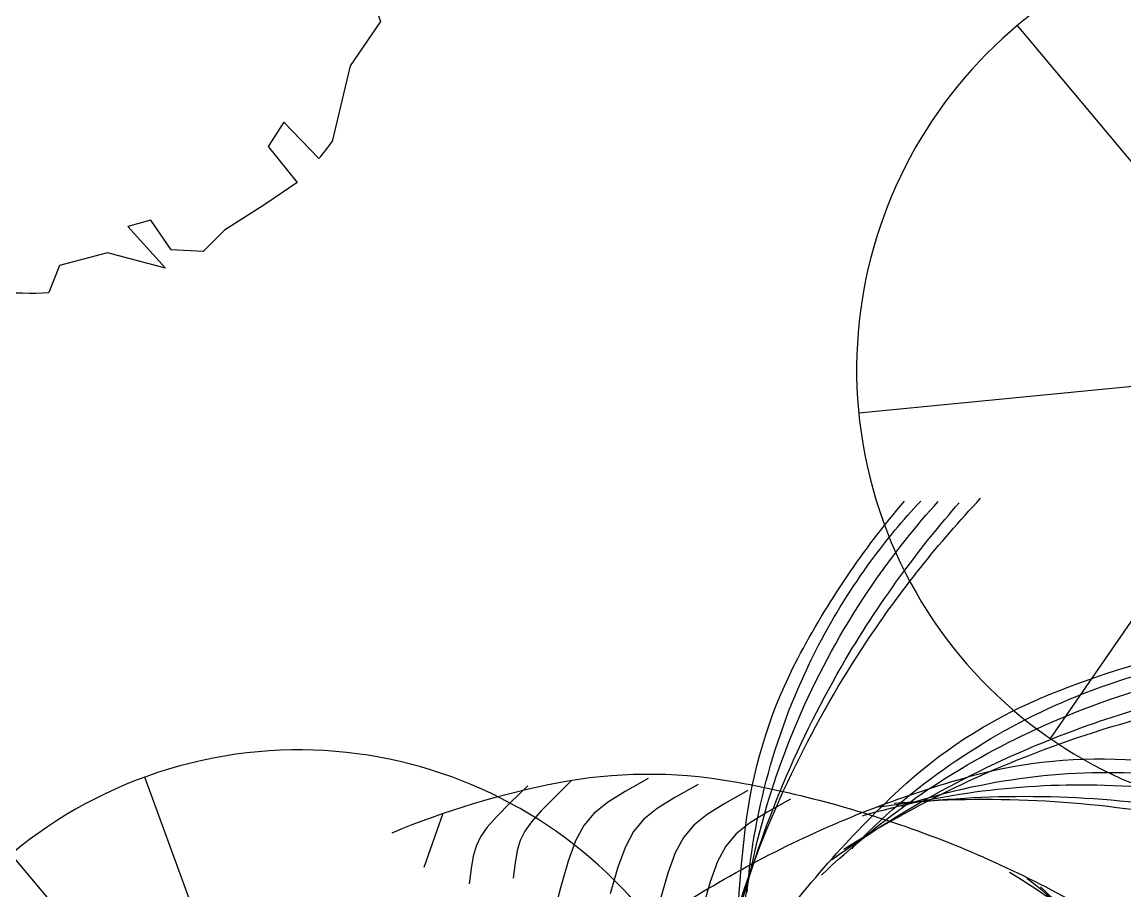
# Model space of a CAD drawing. Extents: x -809667 to 586099, y 3084146 to 3634412.
# Drawn here: x 381294.863 to 381296.953, y 3087223.328 to 3087224.974 of the extents above; entities that cross this region are included whole.
import ezdxf

# ---------------------------------------------------------------- set-up
doc = ezdxf.new("R2010")
doc.units = 0
doc.header["$LTSCALE"] = 0.5
doc.linetypes.add('CONTINOUS', pattern=[0])
for name, color, linetype in [('A-S-TREE', 95, 'CONTINUOUS'), ('TREE', 3, 'CONTINUOUS'), ('文字', 7, 'CONTINUOUS'), ('树木', 94, 'CONTINUOUS')]:
    doc.layers.add(name, color=color, linetype=linetype)

# ---------------------------------------------------------------- blocks, each defined once
blk = doc.blocks.new('TREE1')
at = {"layer": 'A-S-TREE', "color": 0}
for p, q in [((-49.6, 22.6), (36.4, 4020.7)), ((-49.6, 22.6), (-3119.6, 2586.3)), ((-49.3, 22.2), (-3255.2, -2371.3)), ((-48.7, 23.1), (-2621.4, -3042.3)), ((-49.6, 22.6), (628.7, -3920.3)), ((-49.6, 22.6), (3590.2, -1636.4)), ((-49.6, 22.6), (3936.7, -304.3))]:
    blk.add_line(p, q, dxfattribs=at)
blk.add_ellipse((-50, 21.7), major_axis=(4000, 0), ratio=1, dxfattribs=at)
blk = doc.blocks.new('T-7')
at = {"layer": 'TREE', "color": 8, "ltscale": 200, "xscale": 0.4020618556701031, "yscale": 0.4020618556701031, "zscale": 0.4020618556701031, "rotation": 199.2879054791862}
blk.add_blockref('TREE1', (4.1, 110.4), dxfattribs=at)
blk = doc.blocks.new('*E54')
at = {"layer": 'TREE', "color": 0}
blk.add_ellipse((-2.3695, 3.5648), major_axis=(2.6955, 1.3944), ratio=1, start_param=0.518575, end_param=0.519414, dxfattribs=at)
blk = doc.blocks.new('A$C4C586FE1')
at = {"layer": 'TREE', "color": 0}
for p, q in [((1100.1, 2800.7), (873.4, 2660.3)), ((1294, 2743), (1192.9, 2818.9)), ((1417.9, 2836.2), (1388.9, 2616.6)), ((1786.8, 2659.7), (1417.9, 2836.2)), ((1261.1, 2599.4), (1294, 2743)), ((1875, 2685.7), (1786.8, 2659.7)), ((2107.7, 2532.3), (1875, 2685.7)), ((873.4, 2660.3), (885.1, 2448.8)), ((1388.9, 2616.6), (1261.1, 2599.4)), ((570, 2555.2), (514.1, 2441.5)), ((785.3, 2557.2), (585.3, 2566.4)), ((841.8, 2435.9), (785.3, 2557.2)), ((2272.6, 2551), (2260.8, 2515.8)), ((2260.8, 2515.8), (2107.7, 2532.3)), ((2410.9, 2296.6), (2336, 2500.2)), ((514.1, 2441.5), (288.4, 2275.8)), ((885.1, 2448.8), (841.8, 2435.9)), ((288.4, 2275.8), (287.5, 2250.5)), ((2434.2, 2275.2), (2410.9, 2296.6)), ((2564.8, 2085.9), (2434.2, 2275.2)), ((287.5, 2250.5), (483.5, 2157.2)), ((329.8, 2135.9), (208.1, 2079)), ((422.4, 2031.4), (329.8, 2135.9)), ((483.5, 2157.2), (422.4, 2031.4)), ((208.1, 2079), (170.6, 1878.4)), ((2577.2, 1905.4), (2564.8, 2085.9)), ((2688, 2051.3), (2577.2, 1905.4)), ((170.6, 1878.4), (15.6, 1628.2)), ((2666.2, 1735.2), (2771.9, 1843.1)), ((2724.5, 1645.7), (2666.2, 1735.2)), ((2799.1, 1743.9), (2724.5, 1645.7)), ((2787.7, 1243.8), (2821.3, 1628.8)), ((5.9, 1547.3), (197.8, 1550.3)), ((197.8, 1550.3), (173.3, 1443)), ((173.3, 1443), (0, 1424.7)), ((0, 1424.7), (27, 1278.9)), ((27, 1278.9), (66.8, 1102)), ((2631.6, 1201.9), (2787.7, 1243.8)), ((2635, 1085.7), (2631.6, 1201.9)), ((67, 987.7), (66.8, 1102)), ((2775.3, 1105.3), (2635, 1085.7)), ((2702, 977.7), (2775.3, 1105.3)), ((67, 987.7), (157.2, 906.4)), ((2642.7, 701.9), (2702, 977.7)), ((157.2, 906.4), (291.2, 931.2)), ((291.2, 931.2), (334.9, 852.4)), ((334.9, 852.4), (122.2, 842.3)), ((122.7, 841.2), (319.7, 727.5)), ((319.7, 727.5), (413.9, 564.3)), ((2274.5, 500.5), (2371.1, 598.9)), ((2371.1, 598.9), (2562.8, 580.2)), ((413.9, 564.3), (369.3, 463.8)), ((2418.9, 412.8), (2274.5, 500.5)), ((513.2, 326.3), (782.8, 401.8)), ((782.8, 401.8), (827.4, 368.4)), ((2129.9, 415.1), (2351.7, 350.2)), ((2132, 192.5), (2129.9, 415.1)), ((827.4, 368.4), (609.7, 253.1)), ((1825.7, 254.4), (1999.5, 124.4)), ((1858.7, 85.1), (1825.7, 254.4)), ((1175.5, 133.3), (821.4, 131.7)), ((1175.5, 133.3), (1301.7, 9.6)), ((1301.7, 9.6), (1413.5, 131.8)), ((1413.5, 131.8), (1432.3, 0)), ((1587.1, 58.5), (1858.7, 85.1)), ((1540.1, 5.2), (1587.1, 58.5))]:
    blk.add_line(p, q, dxfattribs=at)
at = {"layer": 'TREE', "color": 0, "extrusion": (0, 0, -1)}
for major_axis, start_param, end_param in [((1003, 1003), -1.011805, -0.945114), ((1003, 1003), -1.426629, -1.413216), ((1003, 1003), -0.139248, -0.081961), ((839.1, 1143.7), 0.475418, 0.633835), ((1003, 1003), 0.553886, 0.636541), ((1003, 1003), 4.017991, 4.075425), ((1003, 1003), 1.314933, 1.417635), ((839.5, 1143.4), 3.200433, 3.340883), ((1003, 1003), 1.573401, 1.638153), ((839.3, 1143.5), 2.942836, 3.115157), ((1003, 1003), 1.829101, 1.934165), ((1003, 1003), 2.270337, 2.346427)]:
    blk.add_ellipse((1418.5, 1418.4), major_axis=major_axis, ratio=1, start_param=start_param, end_param=end_param, dxfattribs=at)
at = {"layer": 'TREE', "color": 0, "linetype": 'Continuous'}
for start_param, end_param in [(0.01341, 3.155003), (3.155003, 6.296595)]:
    blk.add_ellipse((1466.4, 1447.2), major_axis=(19.2, 19.2), ratio=1, start_param=start_param, end_param=end_param, dxfattribs=at)
at = {"layer": 'TREE', "color": 8, "linetype": 'CONTINOUS', "extrusion": (0, 0, -1), "xscale": 467.4085850556439, "yscale": 467.4085850556439, "zscale": -467.4085850556439, "rotation": 278.9250190116231}
blk.add_blockref('*E54', (-2892.7, 65.8), dxfattribs=at)
blk = doc.blocks.new('03')
at = {"layer": '树木', "color": 0}
for p, q in [((-0.382, -0.3899), (-0.4128, -0.3318)), ((-0.7325, -0.4487), (-0.7705, -0.3723)), ((-0.476, -0.4306), (-0.5068, -0.3725)), ((-0.3551, -0.4331), (-0.382, -0.3899)), ((-0.5889, -0.4687), (-0.6196, -0.4106)), ((-0.4491, -0.4738), (-0.476, -0.4306)), ((-0.3285, -0.4646), (-0.3551, -0.4331)), ((-0.7018, -0.5068), (-0.7325, -0.4487)), ((-0.562, -0.5119), (-0.5889, -0.4687)), ((-0.2987, -0.488), (-0.3285, -0.4646)), ((-0.8253, -0.5285), (-0.8373, -0.4937)), ((-0.4225, -0.5054), (-0.4491, -0.4738)), ((-0.2624, -0.5065), (-0.2987, -0.488)), ((-0.9302, -0.537), (-0.9422, -0.5022)), ((-0.6748, -0.55), (-0.7018, -0.5068)), ((-0.5353, -0.5435), (-0.562, -0.5119)), ((-0.3927, -0.5287), (-0.4225, -0.5054)), ((-0.2161, -0.5235), (-0.2624, -0.5065)), ((-0.9194, -0.5643), (-0.9302, -0.537)), ((-0.8145, -0.5558), (-0.8253, -0.5285)), ((-0.5056, -0.5668), (-0.5353, -0.5435)), ((-0.3564, -0.5472), (-0.3927, -0.5287)), ((-0.3101, -0.5642), (-0.3564, -0.5472)), ((-0.1563, -0.5424), (-0.2161, -0.5235)), ((-0.9691, -0.6781), (-1.0388, -0.5618)), ((-0.9076, -0.5864), (-0.9194, -0.5643)), ((-0.8027, -0.578), (-0.8145, -0.5558)), ((-0.6482, -0.5816), (-0.6748, -0.55)), ((-0.4693, -0.5853), (-0.5056, -0.5668)), ((-0.2503, -0.5831), (-0.3101, -0.5642)), ((-0.8926, -0.6057), (-0.9076, -0.5864)), ((-0.7877, -0.5972), (-0.8027, -0.578)), ((-0.7675, -0.616), (-0.7877, -0.5972)), ((-0.6185, -0.6049), (-0.6482, -0.5816)), ((-0.4229, -0.6023), (-0.4693, -0.5853)), ((-0.8724, -0.6244), (-0.8926, -0.6057)), ((-0.8447, -0.645), (-0.8724, -0.6244)), ((-0.7398, -0.6365), (-0.7675, -0.616)), ((-0.5821, -0.6234), (-0.6185, -0.6049)), ((-0.5358, -0.6405), (-0.5821, -0.6234)), ((-0.3631, -0.6212), (-0.4229, -0.6023)), ((-0.8074, -0.6696), (-0.8447, -0.645)), ((-0.7025, -0.6612), (-0.7398, -0.6365)), ((-0.476, -0.6594), (-0.5358, -0.6405)), ((-0.7584, -0.7008), (-0.8074, -0.6696)), ((-0.6535, -0.6923), (-0.7025, -0.6612))]:
    blk.add_line(p, q, dxfattribs=at)
for centre, radius, start, end in [((-1.6953, 1.287), 2.5637, 324.0702, 331.6293), ((-1.5249, 1.2954), 2.4291, 320.6626, 328.3844), ((2.1087, 0.3267), 2.5214, 188.7387, 199.6532), ((-0.9493, 1.1034), 1.8647, 312.7403, 321.6616), ((-1.2033, 1.7372), 2.5214, 302.4554, 313.3698), ((1.407, 1.6457), 2.5214, 227.8465, 238.7609), ((1.4263, 0.3491), 1.8647, 199.0237, 207.9449), ((0.4568, 2.1004), 2.6163, 244.7077, 255.4217), ((1.8336, 0.7989), 2.4291, 206.9459, 214.6677), ((-0.2319, 2.0617), 2.5637, 284.5956, 292.1547), ((1.8944, 0.9582), 2.5637, 210.3535, 217.9126), ((0.1422, 1.3907), 1.8647, 283.5492, 293.5677), ((1.1771, 0.0936), 1.5431, 196.5989, 207.9803), ((0.8634, 1.2326), 1.8647, 238.1314, 247.0527), ((-0.1096, 1.9427), 2.4291, 281.3506, 289.0724), ((-1.2543, 1.8173), 2.6163, 291.7414, 302.4554), ((0.8957, 1.8385), 2.4291, 246.0537, 253.7754), ((0.8424, 2.0006), 2.5637, 249.4612, 257.0204), ((0.8312, 0.8772), 1.5431, 235.7067, 247.0881), ((0.4329, 2.0085), 2.5214, 255.4217, 266.3361), ((-0.1096, 1.9427), 2.4291, 273.6289, 281.3506), ((-0.2319, 2.0617), 2.5637, 277.0364, 284.5956), ((0.1422, 1.3907), 1.8647, 274.6279, 283.5492), ((0.2783, 1.0608), 1.5431, 274.6633, 286.0447), ((0.1422, 1.3907), 1.8647, 265.7066, 274.6279), ((0.3446, 0.6305), 1.1405, 266.3361, 286.2616), ((0.2783, 1.0608), 1.5431, 263.2819, 274.6633), ((0.8634, 1.2326), 1.8647, 247.0527, 255.974), ((0.8957, 1.8385), 2.4291, 253.7754, 261.4972), ((0.8083, -0.1377), 1.1405, 199.6532, 219.5786), ((0.6909, 0.4651), 1.1405, 238.7609, 258.6864), ((0.8424, 2.0006), 2.5637, 257.0204, 264.5795), ((1.4263, 0.3491), 1.8647, 207.9449, 216.8662), ((0.8312, 0.8772), 1.5431, 247.0881, 258.4695), ((0.8957, 1.8385), 2.4291, 261.4972, 267.3907), ((0.8424, 2.0006), 2.5637, 264.5795, 269.4404), ((1.8336, 0.7989), 2.4291, 214.6677, 222.3894), ((0.8634, 1.2326), 1.8647, 255.974, 265.9925), ((-0.7058, 0.442), 1.1357, 270.8607, 291.7414), ((1.8944, 0.9582), 2.5637, 217.9126, 225.4718), ((1.1771, 0.0936), 1.5431, 207.9803, 219.3617), ((0.8312, 0.8772), 1.5431, 258.4695, 267.1952), ((-0.7189, 1.3163), 2.0101, 259.2007, 270.8607), ((0.8625, 1.323), 2.0154, 258.6864, 271.5192), ((1.4263, 0.3491), 1.8647, 216.8662, 226.8847), ((1.8336, 0.7989), 2.4291, 222.3894, 228.2829), ((1.4827, 0.4197), 2.0154, 219.5786, 232.4114), ((1.1771, 0.0936), 1.5431, 219.3617, 228.0874), ((1.8944, 0.9582), 2.5637, 225.4718, 230.3327), ((1.4263, 0.3491), 1.8647, 226.8847, 234.0323), ((1.8336, 0.7989), 2.4291, 228.2829, 233.2216), ((1.8944, 0.9582), 2.5637, 230.3327, 235.1936), ((1.1771, 0.0936), 1.5431, 228.0874, 234.9484)]:
    blk.add_arc(centre, radius, start, end, dxfattribs=at)
blk = doc.blocks.new('123123')
at = {"layer": '文字', "color": 8}
for points, knots in [([(382007.8531, 3087279.3887), (382007.8473, 3087279.2042), (382007.8512, 3087279.0598), (382007.8927, 3087278.152), (382008.0001, 3087277.3748), (382008.4767, 3087275.5216), (382008.9118, 3087274.4377), (382009.9191, 3087272.7286), (382010.4503, 3087272.0564), (382011.2104, 3087271.4007), (382011.402, 3087271.258), (382011.7684, 3087271.0284), (382011.9425, 3087270.937), (382012.2223, 3087270.8188), (382012.327, 3087270.7808), (382012.5325, 3087270.7187), (382012.6331, 3087270.6941), (382012.7855, 3087270.6655), (382012.8411, 3087270.6569), (382012.9851, 3087270.6332), (382013.0709, 3087270.6183), (382013.3553, 3087270.5569), (382013.5856, 3087270.4949), (382013.8946, 3087270.3887)], [5.805518, 5.805518, 5.805518, 5.805518, 6.250682, 6.250682, 8.593283, 8.593283, 11.652469, 11.652469, 14.135035, 14.135035, 14.94719, 14.94719, 15.665817, 15.665817, 16.092298, 16.092298, 16.49786, 16.49786, 16.70257, 16.70257, 16.90728, 16.90728, 17.285813, 17.285813, 17.285813, 17.285813]), ([(382007.2566, 3087278.9306), (382007.2867, 3087278.2165), (382007.7339, 3087274.6193), (382010.3262, 3087270.2282), (382013.1166, 3087270.0217), (382013.6995, 3087269.8213)], [6.208641, 6.208641, 6.208641, 6.208641, 8.300034, 16.526304, 17.285813, 17.285813, 17.285813, 17.285813])]:
    blk.add_open_spline(points, degree=3, knots=knots, dxfattribs=at)
for name, p, xscale, yscale, zscale, rotation in [('A$C4C586FE1', (382011.9906, 3087276.467), -0.0004999999999999999, 0.0004999999999999999, 0.0005, 314.9561458719995), ('T-7', (382014.4435, 3087276.6598), -0.0005279999999329448, 0.000527999999932945, 0.0005279999999329448, 124.6526560546043), ('T-7', (382012.5366, 3087275.0902), -0.0005279999999329448, 0.000527999999932945, 0.0005279999999329448, 124.6526560546043), ('03', (382013.6406, 3087275.4033), -0.7999999999999999, 0.8, 0.8, 191.8496555548952)]:
    blk.add_blockref(name, p, dxfattribs=dict(at, xscale=xscale, yscale=yscale, zscale=zscale, rotation=rotation))

msp = doc.modelspace()

# ---------------------------------------------------------------- block references
at = {"layer": '文字'}
msp.add_blockref('123123', (-717.1099, -52.3003), dxfattribs=at)

doc.saveas('drawing.dxf')
